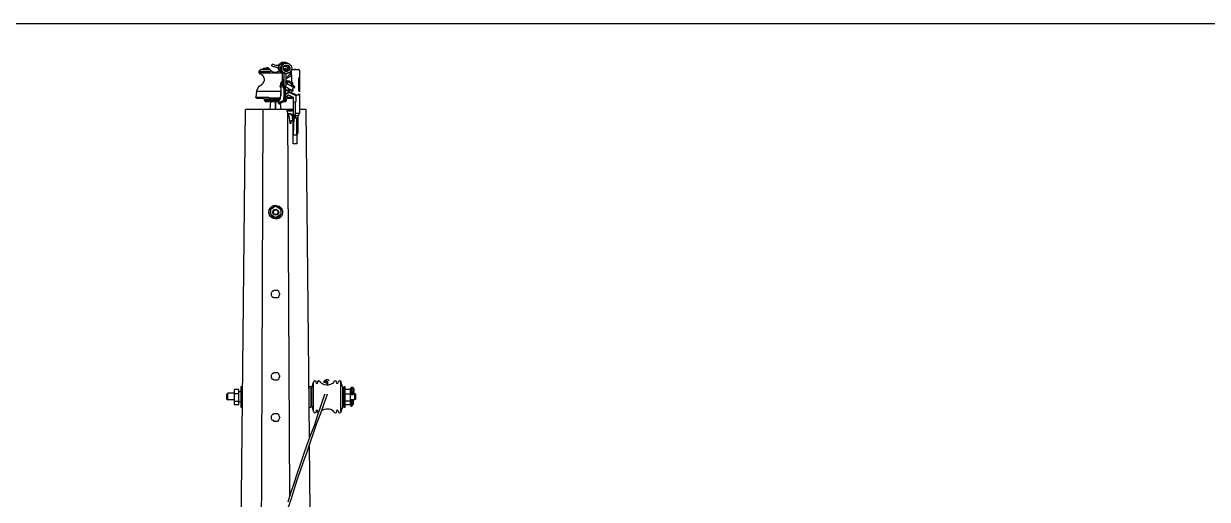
# Model space of a CAD drawing. Header units: metres. Extents: x 227 to 376, y 149 to 264.
# Drawn here: x 234.11 to 241.04, y 209.14 to 211.93 of the extents above; entities that cross this region are included whole.
import ezdxf

# ---------------------------------------------------------------- set-up
doc = ezdxf.new("R2010")
doc.units = ezdxf.units.M
for name, color, linetype, lineweight in [('Equipos', 20, 'Continuous', 13), ('Esquemas', 7, 'Continuous', 25), ('Poste', 252, 'Continuous', 25), ('Redes', 3, 'Continuous', 25)]:
    doc.layers.add(name, color=color, linetype=linetype, lineweight=lineweight)

msp = doc.modelspace()

# ---------------------------------------------------------------- linework, layer by layer
at = {"layer": 'Equipos', "linetype": 'Continuous', "lineweight": 30}
for points in [[(235.4968, 211.661), (235.4928, 211.661), (235.4928, 211.661), (235.4928, 211.661), (235.4928, 211.657), (235.4888, 211.657), (235.4888, 211.657), (235.4888, 211.653), (235.4888, 211.653), (235.4848, 211.653)], [(235.4848, 211.641), (235.4848, 211.653), (235.4848, 211.653)], [(235.4848, 211.653), (235.4848, 211.653), (235.4888, 211.649), (235.4888, 211.649), (235.4928, 211.649), (235.4968, 211.649), (235.5008, 211.649), (235.5078, 211.649), (235.5117, 211.649), (235.5197, 211.649), (235.5267, 211.649), (235.5346, 211.649), (235.5426, 211.649), (235.5496, 211.649)], [(235.4848, 211.641), (235.4848, 211.6371), (235.4888, 211.6371), (235.4888, 211.6381), (235.4888, 211.6381), (235.4888, 211.6381), (235.4888, 211.6381)], [(235.4848, 211.641), (235.4848, 211.641), (235.4888, 211.641), (235.4888, 211.641), (235.4928, 211.641), (235.4968, 211.641), (235.5038, 211.641), (235.5078, 211.641), (235.5157, 211.641), (235.5197, 211.641), (235.5267, 211.641), (235.5346, 211.641), (235.5466, 211.641), (235.5536, 211.641), (235.5615, 211.641), (235.5725, 211.641)], [(235.4928, 211.5683), (235.4968, 211.5683), (235.4968, 211.5693), (235.5008, 211.5723), (235.4998, 211.5723), (235.5038, 211.5723), (235.5038, 211.5763), (235.5078, 211.5803), (235.5078, 211.5843), (235.5117, 211.5883), (235.5117, 211.5913), (235.5157, 211.5952), (235.5157, 211.6032), (235.5157, 211.6072), (235.5117, 211.6142), (235.5117, 211.6181), (235.5078, 211.6221), (235.5078, 211.6261), (235.5038, 211.6261), (235.5038, 211.6301), (235.5008, 211.6301), (235.4998, 211.6301), (235.4968, 211.6341), (235.4968, 211.6341), (235.4928, 211.6341), (235.4928, 211.6371), (235.4888, 211.6371)], [(235.5078, 211.661), (235.5038, 211.661), (235.5008, 211.661), (235.4968, 211.661), (235.4968, 211.661), (235.4968, 211.661), (235.4968, 211.661), (235.4968, 211.661), (235.5008, 211.661), (235.5038, 211.661), (235.5078, 211.661), (235.5117, 211.661), (235.5157, 211.661), (235.5237, 211.661), (235.5307, 211.661), (235.5386, 211.661), (235.5466, 211.661)], [(235.5038, 211.661), (235.5038, 211.661), (235.5078, 211.661), (235.5078, 211.661), (235.5078, 211.661), (235.5078, 211.661), (235.5078, 211.661), (235.5078, 211.664), (235.5078, 211.665), (235.5078, 211.665), (235.5117, 211.6679), (235.5117, 211.6679), (235.5117, 211.6679), (235.5117, 211.6679), (235.5117, 211.6679), (235.5117, 211.6679), (235.5157, 211.6679), (235.5157, 211.6679), (235.5157, 211.6679), (235.5197, 211.6679), (235.5197, 211.6679), (235.5237, 211.6679), (235.5267, 211.6679), (235.5307, 211.6719), (235.5346, 211.6719)], [(235.5078, 211.664), (235.5078, 211.665), (235.5117, 211.664), (235.5117, 211.665), (235.5157, 211.664), (235.5197, 211.664), (235.5267, 211.664), (235.5307, 211.664), (235.5386, 211.664)], [(235.5386, 211.6679), (235.5346, 211.6719), (235.5346, 211.6719)], [(235.5386, 211.664), (235.5386, 211.665), (235.5386, 211.665), (235.5386, 211.665), (235.5386, 211.665), (235.5426, 211.6679), (235.5426, 211.6679), (235.5426, 211.6679), (235.5426, 211.6679), (235.5426, 211.664)], [(235.5426, 211.6679), (235.5386, 211.6679), (235.5386, 211.6679)], [(235.5695, 211.645), (235.5655, 211.645), (235.5615, 211.649), (235.5576, 211.649), (235.5576, 211.653), (235.5536, 211.653), (235.5536, 211.657), (235.5496, 211.657), (235.5496, 211.657), (235.5496, 211.661), (235.5466, 211.661), (235.5466, 211.664), (235.5426, 211.664), (235.5426, 211.6679), (235.5426, 211.6679), (235.5426, 211.6679), (235.5426, 211.6679), (235.5426, 211.6679), (235.5426, 211.6679), (235.5426, 211.6679), (235.5426, 211.6679)], [(235.5466, 211.661), (235.5456, 211.661), (235.5496, 211.661), (235.5496, 211.657)], [(235.5576, 211.653), (235.5536, 211.653), (235.5536, 211.653), (235.5536, 211.653), (235.5496, 211.649)], [(235.5655, 211.6908), (235.5655, 211.6908), (235.5615, 211.6908), (235.5615, 211.6908), (235.5576, 211.6869), (235.5576, 211.6839), (235.5576, 211.6839), (235.5615, 211.6799), (235.5615, 211.6799)], [(235.5964, 211.6679), (235.5954, 211.6679), (235.5924, 211.6679), (235.5884, 211.6719), (235.5844, 211.6719), (235.5765, 211.6759), (235.5725, 211.6759), (235.5695, 211.6759), (235.5615, 211.6799)], [(235.5994, 211.6839), (235.5964, 211.6839), (235.5924, 211.6839), (235.5884, 211.6839), (235.5844, 211.6839), (235.5765, 211.6869), (235.5695, 211.6908), (235.5655, 211.6908)], [(235.5695, 211.645), (235.5725, 211.645), (235.5765, 211.645), (235.5805, 211.645), (235.5884, 211.645), (235.5924, 211.649), (235.5964, 211.649), (235.5994, 211.653), (235.6034, 211.653)], [(235.5725, 211.641), (235.5725, 211.641), (235.5765, 211.641), (235.5844, 211.641), (235.5884, 211.641), (235.5924, 211.641), (235.5924, 211.641), (235.5964, 211.641)], [(235.6382, 211.7028), (235.6303, 211.7028), (235.6263, 211.7028), (235.6193, 211.7028), (235.6153, 211.7028), (235.6113, 211.6988), (235.6074, 211.6948), (235.6034, 211.6908), (235.5994, 211.6869), (235.5994, 211.6839), (235.5964, 211.6759), (235.5964, 211.6719), (235.5964, 211.6679), (235.5994, 211.661), (235.6034, 211.657), (235.6034, 211.653), (235.6074, 211.649), (235.6153, 211.645), (235.6193, 211.645)], [(235.5964, 211.641), (235.6034, 211.641), (235.6113, 211.641), (235.6193, 211.641)], [(235.6263, 211.641), (235.6223, 211.645), (235.6193, 211.645), (235.6113, 211.649), (235.6113, 211.653), (235.6074, 211.657), (235.6034, 211.661), (235.6034, 211.664), (235.6034, 211.6719), (235.6034, 211.6759), (235.6034, 211.6799), (235.6034, 211.6869), (235.6074, 211.6908), (235.6113, 211.6948), (235.6153, 211.6988), (235.6193, 211.6988), (235.6263, 211.7028), (235.6303, 211.7028), (235.6342, 211.7028), (235.6422, 211.7028), (235.6452, 211.6988)], [(235.6492, 211.6988), (235.6452, 211.6988), (235.6382, 211.6988), (235.6342, 211.6988), (235.6303, 211.6988), (235.6223, 211.6948), (235.6193, 211.6908), (235.6153, 211.6908), (235.6153, 211.6839), (235.6113, 211.6799), (235.6113, 211.6759), (235.6074, 211.6679), (235.6113, 211.664), (235.6113, 211.661), (235.6153, 211.657), (235.6153, 211.649), (235.6193, 211.645), (235.6223, 211.645), (235.6303, 211.641)], [(235.6193, 211.645), (235.6183, 211.645), (235.6183, 211.645)], [(235.6193, 211.645), (235.6223, 211.645), (235.6223, 211.645), (235.6223, 211.645), (235.6223, 211.641)], [(235.6193, 211.645), (235.6193, 211.5952), (235.6193, 211.5952)], [(235.6611, 211.657), (235.6571, 211.653), (235.6532, 211.653), (235.6492, 211.649), (235.6452, 211.649), (235.6422, 211.649), (235.6382, 211.649), (235.6342, 211.653), (235.6303, 211.657), (235.6303, 211.657), (235.6263, 211.661), (235.6263, 211.664), (235.6263, 211.6719), (235.6263, 211.6759), (235.6263, 211.6799), (235.6303, 211.6799), (235.6342, 211.6839), (235.6382, 211.6869), (235.6422, 211.6869), (235.6452, 211.6869), (235.6492, 211.6869), (235.6532, 211.6869), (235.6571, 211.6839), (235.6611, 211.6799), (235.6611, 211.6759), (235.6651, 211.6719), (235.6651, 211.6679)], [(235.6571, 211.657), (235.6422, 211.664), (235.6342, 211.664), (235.6263, 211.6679)], [(235.6263, 211.664), (235.6263, 211.665), (235.6263, 211.665)], [(235.6263, 211.664), (235.6342, 211.664), (235.6382, 211.664)], [(235.6263, 211.661), (235.6342, 211.661), (235.6422, 211.661)], [(235.6611, 211.6679), (235.6452, 211.6759), (235.6382, 211.6759), (235.6303, 211.6799)], [(235.6422, 211.664), (235.6422, 211.661), (235.6382, 211.657), (235.6342, 211.657), (235.6303, 211.657)], [(235.6303, 211.641), (235.6303, 211.5654), (235.6303, 211.5654)], [(235.6342, 211.6371), (235.6303, 211.641), (235.6303, 211.641)], [(235.6342, 211.653), (235.6382, 211.653), (235.6382, 211.657), (235.6422, 211.657), (235.6452, 211.661), (235.6492, 211.661)], [(235.6422, 211.7028), (235.6382, 211.7028), (235.6382, 211.7028)], [(235.6571, 211.661), (235.6532, 211.657), (235.6492, 211.653), (235.6452, 211.653), (235.6422, 211.649), (235.6382, 211.653)], [(235.6422, 211.6869), (235.6422, 211.6839), (235.6452, 211.6799), (235.6452, 211.6799), (235.6452, 211.6759)], [(235.6422, 211.6371), (235.6422, 211.5654), (235.6422, 211.5654)], [(235.6532, 211.6719), (235.6492, 211.6759), (235.6492, 211.6799), (235.6492, 211.6839), (235.6452, 211.6839), (235.6452, 211.6869)], [(235.6532, 211.6988), (235.6492, 211.6988), (235.6492, 211.6988)], [(235.6492, 211.6869), (235.6532, 211.6839), (235.6532, 211.6839), (235.6571, 211.6799), (235.6571, 211.6759), (235.6571, 211.6719)], [(235.6721, 211.6371), (235.6721, 211.6381), (235.6681, 211.6341), (235.6681, 211.6341), (235.6651, 211.6341), (235.6651, 211.6301), (235.6611, 211.6301), (235.6611, 211.6301), (235.6571, 211.6261), (235.6571, 211.6261), (235.6532, 211.6221), (235.6532, 211.6181), (235.6492, 211.6142)], [(235.6571, 211.641), (235.6611, 211.641), (235.6651, 211.641), (235.6681, 211.641), (235.6721, 211.641)], [(235.6681, 211.649), (235.6721, 211.649), (235.6721, 211.649)], [(235.6721, 211.653), (235.6721, 211.657), (235.6721, 211.657), (235.6761, 211.661), (235.6761, 211.661), (235.6761, 211.661), (235.6761, 211.661), (235.6801, 211.661), (235.6801, 211.661), (235.6801, 211.661), (235.6801, 211.661), (235.684, 211.661), (235.684, 211.661), (235.688, 211.661), (235.692, 211.661), (235.695, 211.661), (235.695, 211.664), (235.699, 211.661), (235.703, 211.661), (235.7069, 211.661), (235.7109, 211.661), (235.7109, 211.661), (235.7149, 211.661), (235.7139, 211.661), (235.7139, 211.661), (235.7139, 211.661), (235.7179, 211.661), (235.7179, 211.661), (235.7179, 211.661), (235.7179, 211.661), (235.7219, 211.657), (235.7219, 211.657), (235.7219, 211.653)], [(235.6721, 211.653), (235.6721, 211.6261), (235.6721, 211.6261)], [(235.6721, 211.6371), (235.6721, 211.6381), (235.6721, 211.6381)], [(235.7219, 211.653), (235.7219, 211.6112), (235.7219, 211.6112)], [(235.4928, 211.5683), (235.4928, 211.5654), (235.4888, 211.5654), (235.4888, 211.5654), (235.4848, 211.5614), (235.4848, 211.5614), (235.4809, 211.5614), (235.4809, 211.5574), (235.4769, 211.5534), (235.4769, 211.5494), (235.4739, 211.5454), (235.4739, 211.5415), (235.4699, 211.5385), (235.4699, 211.5345)], [(235.6263, 211.6032), (235.6223, 211.5992), (235.6223, 211.5992), (235.6193, 211.5913), (235.6153, 211.5883), (235.6113, 211.5803), (235.6113, 211.5723), (235.6074, 211.5654), (235.6074, 211.5574), (235.6113, 211.5534), (235.6113, 211.5415), (235.6113, 211.5305), (235.6113, 211.5185), (235.6113, 211.5076), (235.6074, 211.4996), (235.6074, 211.4887), (235.6034, 211.4767)], [(235.6074, 211.5654), (235.6113, 211.5683), (235.6113, 211.5763), (235.6113, 211.5803), (235.6153, 211.5883), (235.6193, 211.5913), (235.6223, 211.5992), (235.6223, 211.5992), (235.6263, 211.6032)], [(235.6074, 211.5614), (235.6074, 211.5614), (235.6303, 211.5992)], [(235.6153, 211.5723), (235.6153, 211.5723), (235.6153, 211.5723), (235.6153, 211.5723), (235.6153, 211.5723), (235.6153, 211.5723), (235.6153, 211.5683), (235.6153, 211.5693), (235.6113, 211.5683), (235.6113, 211.5654), (235.6113, 211.5654), (235.6074, 211.5614)], [(235.6153, 211.5723), (235.6153, 211.5723), (235.6153, 211.5763), (235.6193, 211.5763), (235.6193, 211.5803), (235.6183, 211.5803), (235.6223, 211.5843), (235.6223, 211.5883), (235.6223, 211.5883), (235.6263, 211.5913), (235.6263, 211.5922), (235.6263, 211.5922), (235.6263, 211.5922), (235.6263, 211.5922), (235.6263, 211.5922), (235.6263, 211.5952), (235.6263, 211.5952), (235.6263, 211.5952), (235.6263, 211.5952), (235.6303, 211.5992)], [(235.6153, 211.5723), (235.6263, 211.5654), (235.6263, 211.5654)], [(235.6263, 211.5723), (235.6263, 211.5763), (235.6263, 211.5763), (235.6303, 211.5803), (235.6263, 211.5763), (235.6263, 211.5723), (235.6223, 211.5683)], [(235.6223, 211.5683), (235.6263, 211.5723), (235.6263, 211.5723)], [(235.6303, 211.5654), (235.6223, 211.5683), (235.6223, 211.5693)], [(235.6303, 211.6032), (235.6263, 211.6032), (235.6263, 211.6032)], [(235.6263, 211.6032), (235.6303, 211.6032), (235.6303, 211.6032)], [(235.6263, 211.5913), (235.6303, 211.5913), (235.6303, 211.5913)], [(235.6452, 211.5992), (235.6452, 211.5952), (235.6422, 211.5992), (235.6412, 211.5992)], [(235.6452, 211.5952), (235.6422, 211.5952), (235.6422, 211.5913), (235.6412, 211.5922), (235.6412, 211.5922)], [(235.6681, 211.6221), (235.6422, 211.6072), (235.6422, 211.6072)], [(235.6422, 211.6072), (235.6681, 211.6221), (235.6681, 211.6221)], [(235.6422, 211.5992), (235.6452, 211.5992), (235.6452, 211.5992)], [(235.6422, 211.5803), (235.6452, 211.5913), (235.6452, 211.5913)], [(235.6422, 211.5803), (235.6492, 211.5763), (235.6492, 211.5763)], [(235.6452, 211.5913), (235.6492, 211.5913), (235.6492, 211.5952), (235.6532, 211.5952), (235.6532, 211.5952)], [(235.6492, 211.5763), (235.6721, 211.5654), (235.6721, 211.5654)], [(235.6532, 211.5952), (235.6611, 211.5952), (235.6651, 211.5913), (235.6721, 211.5883), (235.6761, 211.5883), (235.6761, 211.5843), (235.6761, 211.5843), (235.6801, 211.5843), (235.6801, 211.5803), (235.6801, 211.5803), (235.6801, 211.5803), (235.6801, 211.5763), (235.6801, 211.5763)], [(235.6532, 211.5913), (235.6761, 211.5763), (235.6761, 211.5763)], [(235.6761, 211.6301), (235.6721, 211.6261), (235.6721, 211.6261), (235.6681, 211.6221), (235.6681, 211.6221)], [(235.6681, 211.6221), (235.6681, 211.6221), (235.6721, 211.6261), (235.6721, 211.6261)], [(235.6761, 211.6301), (235.6761, 211.6301), (235.6761, 211.6301), (235.6721, 211.6261), (235.6721, 211.6261), (235.6721, 211.6261)], [(235.6761, 211.5883), (235.6761, 211.5883), (235.6721, 211.5883), (235.6721, 211.5883), (235.6761, 211.5913)], [(235.6761, 211.5763), (235.6761, 211.5763), (235.6761, 211.5763), (235.6761, 211.5723), (235.6761, 211.5723), (235.6721, 211.5683), (235.6721, 211.5654)], [(235.6761, 211.5952), (235.6761, 211.6301), (235.6761, 211.6301)], [(235.6761, 211.5913), (235.6761, 211.5922), (235.6761, 211.5922), (235.6761, 211.5952)], [(235.6801, 211.5723), (235.6761, 211.5614), (235.6761, 211.5614)], [(235.6761, 211.5614), (235.6801, 211.5614), (235.6801, 211.5614), (235.6801, 211.5614), (235.6801, 211.5654), (235.6801, 211.5654), (235.6801, 211.5654), (235.6801, 211.5654), (235.6801, 211.5654), (235.6801, 211.5683), (235.6801, 211.5693)], [(235.6801, 211.5763), (235.6801, 211.5763), (235.6801, 211.5723)], [(235.6801, 211.5683), (235.684, 211.5683), (235.684, 211.5654), (235.688, 211.5654), (235.692, 211.5614), (235.692, 211.5574)], [(235.6801, 211.5683), (235.6801, 211.5654), (235.6801, 211.5654)], [(235.7179, 211.5345), (235.7179, 211.6112), (235.7179, 211.6112)], [(235.7219, 211.5345), (235.7179, 211.6112), (235.7179, 211.6112)], [(235.7179, 211.6112), (235.7219, 211.6112), (235.7219, 211.6112), (235.7219, 211.6112)], [(235.7219, 211.6112), (235.7219, 211.5305), (235.7219, 211.5305)], [(235.4699, 211.5345), (235.4659, 211.4996), (235.4659, 211.4996)], [(235.4659, 211.4996), (235.4659, 211.4956), (235.4659, 211.4966), (235.4699, 211.4956), (235.4699, 211.4927), (235.4699, 211.4927), (235.4739, 211.4927), (235.4729, 211.4927), (235.4729, 211.4927), (235.4729, 211.4927), (235.4769, 211.4927), (235.4769, 211.4927), (235.4809, 211.4927), (235.4809, 211.4927), (235.4848, 211.4927), (235.4888, 211.4927), (235.4888, 211.4927), (235.4928, 211.4927), (235.4968, 211.4927), (235.5008, 211.4927), (235.5038, 211.4927), (235.5078, 211.4927), (235.5117, 211.4887), (235.5157, 211.4887), (235.5237, 211.4887), (235.5267, 211.4887), (235.5307, 211.4887), (235.5386, 211.4887), (235.5426, 211.4887), (235.5466, 211.4887), (235.5536, 211.4887), (235.5576, 211.4887), (235.5655, 211.4887), (235.5695, 211.4887), (235.5765, 211.4887), (235.5844, 211.4887), (235.5884, 211.4887), (235.5964, 211.4887), (235.5994, 211.4887), (235.6074, 211.4887)], [(235.4659, 211.4996), (235.4659, 211.4996), (235.4699, 211.4996), (235.4699, 211.4996), (235.4739, 211.4996), (235.4769, 211.4996), (235.4809, 211.4996), (235.4888, 211.4996), (235.4968, 211.4996), (235.5038, 211.4996), (235.5117, 211.4996), (235.5197, 211.4996), (235.5267, 211.4996), (235.5386, 211.4996), (235.5466, 211.4956), (235.5576, 211.4956), (235.5655, 211.4956), (235.5765, 211.4956), (235.5884, 211.4956), (235.5994, 211.4956), (235.6074, 211.4956)], [(235.4699, 211.5345), (235.4699, 211.5345), (235.4699, 211.5345), (235.4739, 211.5345), (235.4729, 211.5345), (235.4769, 211.5345), (235.4848, 211.5345), (235.4888, 211.5345), (235.4968, 211.5345), (235.5008, 211.5345), (235.5078, 211.5345), (235.5157, 211.5345), (235.5267, 211.5345), (235.5346, 211.5345), (235.5426, 211.5345), (235.5536, 211.5345), (235.5615, 211.5345), (235.5725, 211.5345), (235.5844, 211.5345), (235.5924, 211.5345), (235.6034, 211.5345), (235.6113, 211.5345)], [(235.6303, 211.5076), (235.6263, 211.4767), (235.5994, 211.4658)], [(235.6034, 211.4767), (235.6074, 211.4887), (235.6074, 211.4956), (235.6113, 211.5076), (235.6113, 211.5185), (235.6113, 211.5265)], [(235.6074, 211.5614), (235.6074, 211.5654), (235.6074, 211.5654)], [(235.6223, 211.5574), (235.6074, 211.5614), (235.6074, 211.5614)], [(235.6223, 211.5574), (235.6223, 211.5574), (235.6223, 211.5614), (235.6263, 211.5614), (235.6263, 211.5654), (235.6263, 211.5654), (235.6263, 211.5654), (235.6263, 211.5654), (235.6263, 211.5654)], [(235.6263, 211.5534), (235.6303, 211.5574), (235.6303, 211.5574)], [(235.6303, 211.5494), (235.6303, 211.5534), (235.6263, 211.5534)], [(235.6303, 211.5076), (235.6303, 211.5076), (235.6263, 211.4767)], [(235.6303, 211.5654), (235.6303, 211.5654), (235.6303, 211.5654), (235.6303, 211.5654), (235.6342, 211.5654), (235.6382, 211.5654), (235.6382, 211.5654), (235.6382, 211.5654), (235.6422, 211.5654)], [(235.6303, 211.5654), (235.6303, 211.5156), (235.6303, 211.5156)], [(235.6303, 211.5574), (235.6303, 211.5614), (235.6303, 211.5614)], [(235.6303, 211.5156), (235.6303, 211.5116), (235.6303, 211.5076), (235.6303, 211.5036), (235.6303, 211.4996), (235.6303, 211.4956), (235.6303, 211.4927), (235.6303, 211.4927), (235.6303, 211.4927), (235.6303, 211.4927)], [(235.6382, 211.5156), (235.6382, 211.5116), (235.6382, 211.5036), (235.6382, 211.4996), (235.6382, 211.4956), (235.6382, 211.4966), (235.6382, 211.4927), (235.6382, 211.4887), (235.6382, 211.4887), (235.6382, 211.4887), (235.6382, 211.4887), (235.6342, 211.4887), (235.6342, 211.4887), (235.6342, 211.4887), (235.6342, 211.4887)], [(235.6382, 211.5654), (235.6382, 211.5156), (235.6382, 211.5156)], [(235.6611, 211.5454), (235.6382, 211.5614), (235.6382, 211.5614)], [(235.6382, 211.5454), (235.6571, 211.5385), (235.6571, 211.5385)], [(235.6571, 211.5345), (235.6492, 211.5345), (235.6452, 211.5385), (235.6422, 211.5385), (235.6382, 211.5415)], [(235.6571, 211.5265), (235.6382, 211.5156), (235.6382, 211.5156)], [(235.6611, 211.5265), (235.6382, 211.5116), (235.6382, 211.5116)], [(235.6382, 211.4996), (235.6571, 211.5116), (235.6571, 211.5116)], [(235.6382, 211.4996), (235.6452, 211.4996), (235.6532, 211.4996), (235.6611, 211.4996), (235.6651, 211.4996), (235.6721, 211.4996), (235.6761, 211.4996), (235.684, 211.4996)], [(235.6611, 211.5454), (235.6611, 211.5454), (235.6571, 211.5415), (235.6571, 211.5385), (235.6571, 211.5385), (235.6571, 211.5385), (235.6571, 211.5385)], [(235.6611, 211.5385), (235.6611, 211.5385), (235.6571, 211.5345), (235.6571, 211.5345)], [(235.6611, 211.5305), (235.6611, 211.5305), (235.6571, 211.5265)], [(235.6571, 211.5116), (235.684, 211.4996), (235.684, 211.4996)], [(235.6801, 211.5454), (235.6761, 211.5385), (235.6611, 211.5454)], [(235.6681, 211.5454), (235.6611, 211.5305), (235.6611, 211.5305)], [(235.6651, 211.5454), (235.6611, 211.5385), (235.6611, 211.5385)], [(235.6611, 211.5345), (235.6651, 211.5345), (235.6651, 211.5385), (235.6641, 211.5385), (235.6681, 211.5415), (235.6681, 211.5424), (235.6681, 211.5424)], [(235.6761, 211.5265), (235.6721, 211.5225), (235.6611, 211.5305), (235.6611, 211.5345)], [(235.703, 211.5116), (235.703, 211.5076), (235.6611, 211.5265), (235.6611, 211.5305)], [(235.6681, 211.5415), (235.6681, 211.5424), (235.6681, 211.5424), (235.6681, 211.5424)], [(235.6681, 211.5415), (235.6801, 211.5345), (235.6801, 211.5345)], [(235.6721, 211.5654), (235.688, 211.5574), (235.688, 211.5574)], [(235.6761, 211.5225), (235.6721, 211.5225), (235.6721, 211.5225)], [(235.6801, 211.5654), (235.6761, 211.5614), (235.6761, 211.5614)], [(235.6801, 211.5345), (235.6801, 211.5345), (235.6801, 211.5345), (235.6761, 211.5305), (235.6761, 211.5305), (235.6761, 211.5265)], [(235.6761, 211.5225), (235.6761, 211.5265), (235.6761, 211.5265)], [(235.703, 211.5116), (235.699, 211.5116), (235.692, 211.5156), (235.688, 211.5156), (235.688, 211.5185), (235.684, 211.5185), (235.6801, 211.5185), (235.6761, 211.5225), (235.6761, 211.5225)], [(235.6801, 211.5614), (235.692, 211.5574), (235.692, 211.5574)], [(235.684, 211.5494), (235.684, 211.5494), (235.6801, 211.5494), (235.6801, 211.5454), (235.6801, 211.5454)], [(235.684, 211.5415), (235.684, 211.5385), (235.6801, 211.5385), (235.6801, 211.5385)], [(235.6801, 211.5385), (235.6801, 211.5385), (235.6801, 211.5385), (235.6801, 211.5345), (235.6801, 211.5345), (235.6801, 211.5345)], [(235.688, 211.5574), (235.684, 211.5494), (235.684, 211.5494)], [(235.684, 211.5415), (235.684, 211.5424), (235.684, 211.5424)], [(235.684, 211.4996), (235.684, 211.4697), (235.703, 211.4727), (235.703, 211.5076)], [(235.684, 211.4996), (235.684, 211.4199), (235.684, 211.4199)], [(235.688, 211.5534), (235.692, 211.5534), (235.691, 211.5534), (235.692, 211.5574)], [(235.692, 211.5574), (235.688, 211.5494), (235.688, 211.5494)], [(235.692, 211.5574), (235.691, 211.5574), (235.691, 211.5574), (235.691, 211.5574), (235.691, 211.5574), (235.691, 211.5574), (235.691, 211.5574), (235.691, 211.5574)], [(235.703, 211.5116), (235.7069, 211.5116), (235.7109, 211.5116), (235.7149, 211.5116), (235.7179, 211.5116), (235.7219, 211.5116), (235.7219, 211.5116)], [(235.703, 211.5116), (235.7069, 211.5116), (235.7109, 211.5116), (235.7149, 211.5116), (235.7179, 211.5116), (235.7179, 211.5116)], [(235.7179, 211.5116), (235.7179, 211.5185), (235.7179, 211.5185)], [(235.7219, 211.5116), (235.7179, 211.5116), (235.7179, 211.5116)], [(235.7219, 211.5185), (235.7219, 211.5116), (235.7219, 211.5116)], [(235.7219, 211.5116), (235.7219, 211.5185), (235.7219, 211.5185)], [(235.7219, 211.5116), (235.7219, 211.404), (235.7219, 211.404)], [(235.5157, 211.4807), (235.5157, 211.4887), (235.5157, 211.4887)], [(235.5157, 211.4807), (235.5157, 211.4807), (235.5157, 211.4767), (235.5197, 211.4767), (235.5197, 211.4767), (235.5197, 211.4767), (235.5197, 211.4767), (235.5197, 211.4727), (235.5237, 211.4727), (235.5227, 211.4737), (235.5227, 211.4737), (235.5227, 211.4737), (235.5267, 211.4727), (235.5307, 211.4727), (235.5346, 211.4727), (235.5386, 211.4727), (235.5426, 211.4727), (235.5466, 211.4727), (235.5536, 211.4727), (235.5615, 211.4727), (235.5655, 211.4727), (235.5725, 211.4727), (235.5805, 211.4727), (235.5884, 211.4727), (235.5924, 211.4727), (235.5994, 211.4727)], [(235.5157, 211.4807), (235.5157, 211.4807), (235.5157, 211.4807), (235.5197, 211.4807), (235.5237, 211.4807), (235.5267, 211.4807), (235.5307, 211.4807), (235.5386, 211.4807), (235.5426, 211.4807), (235.5496, 211.4807), (235.5576, 211.4807), (235.5655, 211.4807), (235.5725, 211.4807), (235.5805, 211.4807), (235.5884, 211.4807), (235.5964, 211.4807), (235.6034, 211.4807)], [(235.5496, 211.4269), (235.5536, 211.4727), (235.5536, 211.4727)], [(235.5994, 211.4697), (235.5994, 211.4727), (235.6034, 211.4767)], [(235.6034, 211.4767), (235.5994, 211.4727), (235.5994, 211.4737), (235.5994, 211.4697), (235.5994, 211.4658)], [(235.5994, 211.4658), (235.6223, 211.4727), (235.6223, 211.4697)], [(235.6034, 211.4578), (235.6034, 211.4618), (235.5994, 211.4618), (235.5994, 211.4658)], [(235.6223, 211.4697), (235.6034, 211.4578), (235.6034, 211.4578)], [(235.6074, 211.4618), (235.6113, 211.4269), (235.6113, 211.4269)], [(235.6263, 211.4767), (235.6263, 211.4767), (235.6223, 211.4727)], [(235.6223, 211.4697), (235.6303, 211.4727), (235.6303, 211.4727)], [(235.6342, 211.4887), (235.6303, 211.4887), (235.6303, 211.4887)], [(235.6303, 211.4727), (235.6342, 211.4887), (235.6342, 211.4887)], [(235.6303, 211.4727), (235.6342, 211.4727), (235.6342, 211.4737), (235.6342, 211.4737), (235.6382, 211.4727), (235.6382, 211.4737), (235.6382, 211.4737), (235.6422, 211.4727), (235.6412, 211.4737), (235.6422, 211.4767), (235.6412, 211.4767), (235.6412, 211.4767), (235.6452, 211.4767), (235.6452, 211.4767), (235.6452, 211.4807), (235.6452, 211.4807)], [(235.6303, 211.4807), (235.6342, 211.4807), (235.6382, 211.4807), (235.6422, 211.4807), (235.6452, 211.4807), (235.6452, 211.4807), (235.6452, 211.4807)], [(235.6382, 211.4887), (235.6452, 211.4887), (235.6532, 211.4927), (235.6611, 211.4927), (235.6651, 211.4927), (235.6681, 211.4927), (235.6761, 211.4927), (235.6801, 211.4927), (235.684, 211.4927)], [(235.6452, 211.4807), (235.6452, 211.4887), (235.6452, 211.4887)], [(235.684, 211.4269), (235.6532, 211.4269), (235.6532, 211.4269)], [(235.6532, 211.4229), (235.6532, 211.4269), (235.6532, 211.4269)], [(235.684, 211.4697), (235.684, 211.404), (235.692, 211.3811), (235.699, 211.3811), (235.699, 211.404)], [(235.699, 211.404), (235.699, 211.404), (235.699, 211.4727)], [(235.6492, 211.4199), (235.6492, 211.4199), (235.6492, 211.4199), (235.6492, 211.4199), (235.6532, 211.4229)], [(235.6532, 211.4199), (235.6492, 211.4199), (235.6492, 211.416), (235.6492, 211.416), (235.6492, 211.416)], [(235.6492, 211.416), (235.6492, 211.4199), (235.6492, 211.4199)], [(235.6492, 211.416), (235.6492, 211.412), (235.6492, 211.412)], [(235.6492, 211.412), (235.6492, 211.408), (235.6492, 211.408)], [(235.6492, 211.408), (235.6571, 211.404), (235.6571, 211.404)], [(235.6492, 211.408), (235.684, 211.4), (235.684, 211.4)], [(235.6532, 211.4229), (235.6571, 211.4229), (235.6571, 211.4229)], [(235.6571, 211.4199), (235.6532, 211.4199), (235.6532, 211.4199)], [(235.6571, 211.4229), (235.6571, 211.4199), (235.6571, 211.4199)], [(235.6571, 211.4199), (235.6611, 211.4199), (235.6651, 211.4199), (235.6641, 211.4199), (235.6681, 211.4199), (235.6721, 211.4199), (235.6761, 211.4199)], [(235.6571, 211.416), (235.6571, 211.4199), (235.6571, 211.4199)], [(235.6761, 211.416), (235.6721, 211.416), (235.6681, 211.416), (235.6651, 211.416), (235.6641, 211.416), (235.6611, 211.416), (235.6571, 211.416)], [(235.6571, 211.404), (235.6571, 211.404), (235.6571, 211.4)], [(235.6571, 211.4), (235.6651, 211.3502), (235.6651, 211.3502)], [(235.6651, 211.404), (235.6721, 211.397), (235.6721, 211.397)], [(235.6721, 211.397), (235.6721, 211.397), (235.6761, 211.397)], [(235.6721, 211.3622), (235.6801, 211.3622), (235.6801, 211.3622)], [(235.6721, 211.3502), (235.6721, 211.3622), (235.6721, 211.3622)], [(235.6761, 211.4199), (235.6761, 211.4199), (235.6761, 211.4229)], [(235.6761, 211.4229), (235.6801, 211.4229), (235.6801, 211.4229)], [(235.6801, 211.4199), (235.6761, 211.4199), (235.6761, 211.4199)], [(235.6761, 211.4199), (235.6761, 211.4199), (235.6761, 211.416)], [(235.6761, 211.397), (235.6801, 211.3622), (235.684, 211.3622), (235.684, 211.4)], [(235.6801, 211.4229), (235.6801, 211.4199), (235.684, 211.4199)], [(235.684, 211.416), (235.684, 211.416), (235.684, 211.416), (235.6801, 211.4199), (235.6801, 211.4199)], [(235.684, 211.416), (235.684, 211.416), (235.684, 211.416), (235.6801, 211.4199), (235.6801, 211.4199)], [(235.684, 211.416), (235.684, 211.416), (235.684, 211.4)], [(235.688, 211.3891), (235.684, 211.3891), (235.684, 211.3891)], [(235.684, 211.3771), (235.684, 211.3781), (235.688, 211.3771), (235.688, 211.3781), (235.692, 211.3771), (235.695, 211.3771), (235.699, 211.3771), (235.703, 211.3771), (235.7069, 211.3771)], [(235.688, 211.3771), (235.684, 211.2785), (235.684, 211.2785)], [(235.684, 211.2785), (235.684, 211.3622), (235.684, 211.3622)], [(235.7219, 211.404), (235.7219, 211.404), (235.7219, 211.404), (235.7179, 211.404), (235.7179, 211.404), (235.7149, 211.404), (235.7109, 211.404), (235.703, 211.404), (235.699, 211.404)], [(235.7149, 211.3891), (235.7109, 211.3891), (235.7109, 211.3891), (235.7109, 211.3891), (235.7069, 211.3891), (235.703, 211.3891), (235.699, 211.3891)], [(235.7109, 211.3771), (235.7069, 211.3771), (235.7069, 211.3781)], [(235.7069, 211.2745), (235.7069, 211.2745), (235.7069, 211.2785), (235.7069, 211.2785), (235.7069, 211.3771)], [(235.7109, 211.3771), (235.7109, 211.3204), (235.7109, 211.2935), (235.7109, 211.2895), (235.7069, 211.2815), (235.7069, 211.2785), (235.7069, 211.2785), (235.7069, 211.2785), (235.7069, 211.2785), (235.7069, 211.2785)], [(235.7109, 211.3891), (235.7109, 211.3771), (235.7109, 211.3771)], [(235.7109, 211.3771), (235.7109, 211.3781), (235.7109, 211.3781), (235.7109, 211.3781)], [(235.7149, 211.404), (235.7149, 211.3891), (235.7149, 211.3891)], [(235.6651, 211.3502), (235.6651, 211.3472), (235.6681, 211.3472), (235.6681, 211.3472)], [(235.6681, 211.3472), (235.6721, 211.3472), (235.6721, 211.3472), (235.6721, 211.3502), (235.6721, 211.3512)], [(235.684, 211.2815), (235.684, 211.2825), (235.684, 211.2785), (235.7069, 211.2785), (235.7069, 211.2815), (235.7069, 211.2825)], [(235.684, 211.2247), (235.684, 211.2815), (235.684, 211.2815)], [(235.7069, 211.2247), (235.684, 211.2247), (235.684, 211.2247)], [(235.7069, 211.2815), (235.7069, 211.2247), (235.7069, 211.2247)], [(235.2936, 209.7557), (235.3016, 209.7637), (235.3016, 209.7637)], [(235.3016, 209.7248), (235.3016, 209.7637), (235.3016, 209.7637)], [(235.3394, 209.7637), (235.3016, 209.7637), (235.3016, 209.7637)], [(235.3663, 209.7597), (235.3663, 209.7866), (235.3394, 209.7866), (235.3394, 209.7597)], [(235.3783, 209.7716), (235.3663, 209.7716), (235.3663, 209.7716)], [(235.3853, 209.8015), (235.3783, 209.8015), (235.3783, 209.683), (235.3853, 209.683)], [(235.3853, 209.8015), (235.3853, 209.7447), (235.3853, 209.7447)], [(235.7876, 209.8015), (235.7757, 209.8015), (235.7757, 209.683), (235.7876, 209.683)], [(235.7876, 209.8015), (235.7876, 209.683), (235.7876, 209.683)], [(235.7876, 209.7906), (235.7946, 209.7975), (235.7946, 209.7975)], [(235.7946, 209.7975), (235.8026, 209.8284), (235.8026, 209.8284)], [(235.7946, 209.687), (235.7946, 209.7975), (235.7946, 209.7975)], [(235.8026, 209.6561), (235.8026, 209.8284), (235.8026, 209.8284)], [(235.8633, 209.8284), (235.8673, 209.8284), (235.8673, 209.8284)], [(235.8862, 209.8284), (235.8862, 209.8135), (235.8862, 209.8135)], [(235.9629, 209.6561), (235.9629, 209.8284), (235.9629, 209.8284)], [(235.9749, 209.7975), (235.9629, 209.8284), (235.9629, 209.8284)], [(235.9749, 209.687), (235.9749, 209.7975), (235.9749, 209.7975)], [(235.9818, 209.7906), (235.9749, 209.7975), (235.9749, 209.7975)], [(235.9818, 209.8015), (235.9818, 209.683), (235.9818, 209.683)], [(235.9818, 209.683), (235.9898, 209.683), (235.9898, 209.8015), (235.9818, 209.8015)], [(235.9898, 209.7597), (236.0207, 209.7597), (236.0207, 209.7866), (235.9898, 209.7866)], [(236.0247, 209.7637), (236.0247, 209.7677), (236.0207, 209.7716), (236.0207, 209.7746), (236.0207, 209.7786), (236.0207, 209.7826), (236.0207, 209.7866), (236.0207, 209.7906), (236.0247, 209.7975)], [(236.0247, 209.7637), (236.0207, 209.7637), (236.0207, 209.7637)], [(236.0247, 209.7906), (236.0237, 209.7906), (236.0247, 209.7945), (236.0237, 209.7945), (236.0237, 209.7945), (236.0237, 209.7945), (236.0247, 209.7975), (236.0237, 209.7985), (236.0237, 209.7985)], [(236.0356, 209.7975), (236.0247, 209.7975), (236.0237, 209.7985)], [(236.0276, 209.7906), (236.0247, 209.7906), (236.0247, 209.7866), (236.0247, 209.7826), (236.0247, 209.7786), (236.0247, 209.7746), (236.0276, 209.7716), (236.0276, 209.7677), (236.0276, 209.7677)], [(236.0247, 209.7906), (236.0316, 209.7906), (236.0316, 209.7906)], [(236.0276, 209.7637), (236.0276, 209.7637), (236.0276, 209.7637), (236.0276, 209.7637), (236.0276, 209.7637), (236.0276, 209.7597), (236.0276, 209.7597), (236.0247, 209.7597), (236.0247, 209.7637)], [(236.0247, 209.7557), (236.0247, 209.7637), (236.0247, 209.7637)], [(236.0316, 209.7677), (236.0276, 209.7637), (236.0276, 209.7637)], [(236.0276, 209.7677), (236.0276, 209.7637), (236.0276, 209.7637)], [(236.0276, 209.7557), (236.0276, 209.7637), (236.0276, 209.7637)], [(236.0276, 209.7637), (236.0276, 209.7557), (236.0276, 209.7557)], [(236.0276, 209.7637), (236.0276, 209.7637), (236.0276, 209.7637), (236.0316, 209.7637), (236.0316, 209.7637), (236.0316, 209.7597)], [(236.0276, 209.7557), (236.0276, 209.7637), (236.0276, 209.7637)], [(236.0316, 209.7906), (236.0316, 209.7906), (236.0356, 209.7945), (236.0356, 209.7945), (236.0356, 209.7945), (236.0356, 209.7945), (236.0356, 209.7975), (236.0356, 209.7985), (236.0356, 209.7985)], [(236.0316, 209.7677), (236.0316, 209.7677), (236.0316, 209.7716), (236.0316, 209.7746), (236.0356, 209.7786), (236.0356, 209.7826), (236.0356, 209.7866), (236.0316, 209.7906), (236.0316, 209.7906)], [(236.0316, 209.7597), (236.0316, 209.7597), (236.0316, 209.7597), (236.0356, 209.7637)], [(236.0356, 209.7975), (236.0356, 209.7985), (236.0356, 209.7985)], [(236.0356, 209.7975), (236.0396, 209.7906), (236.0396, 209.7866), (236.0396, 209.7826), (236.0396, 209.7786), (236.0396, 209.7746), (236.0356, 209.7716), (236.0356, 209.7677), (236.0356, 209.7637)], [(236.0436, 209.7637), (236.0356, 209.7637), (236.0356, 209.7637)], [(236.0356, 209.7637), (236.0356, 209.7557), (236.0356, 209.7557)], [(236.0436, 209.7637), (236.0436, 209.7248), (236.0436, 209.7248)], [(236.0506, 209.7557), (236.0436, 209.7637), (236.0436, 209.7637)], [(235.2936, 209.7557), (235.2936, 209.7288), (235.2936, 209.7288)], [(235.2936, 209.7288), (235.3016, 209.7248), (235.3016, 209.7248)], [(235.3394, 209.7248), (235.3016, 209.7248), (235.3016, 209.7248)], [(235.3394, 209.7179), (235.3394, 209.6989), (235.3663, 209.6989), (235.3663, 209.7179)], [(235.3783, 209.7139), (235.3663, 209.7139), (235.3663, 209.7139)], [(235.7757, 209.7248), (235.7757, 209.7258), (235.7757, 209.7258)], [(235.7876, 209.695), (235.7946, 209.687), (235.7946, 209.687)], [(235.9818, 209.695), (235.9749, 209.687), (235.9749, 209.687)], [(235.9898, 209.6989), (236.0207, 209.6989), (236.0207, 209.7179), (235.9898, 209.7179)], [(236.0207, 209.7179), (236.0207, 209.7597), (236.0207, 209.7597)], [(236.0436, 209.7248), (236.0207, 209.7248), (236.0207, 209.7248)], [(236.0247, 209.7597), (236.0237, 209.7597), (236.0237, 209.7597), (236.0247, 209.7557), (236.0237, 209.7557), (236.0276, 209.7557), (236.0276, 209.7557), (236.0316, 209.7557), (236.0316, 209.7557), (236.0356, 209.7557), (236.0356, 209.7597)], [(236.0247, 209.691), (236.0247, 209.7248), (236.0247, 209.7248)], [(236.0276, 209.6989), (236.0276, 209.7248), (236.0276, 209.7248)], [(236.0276, 209.7248), (236.0276, 209.6989), (236.0276, 209.6989)], [(236.0276, 209.691), (236.0276, 209.7248), (236.0276, 209.7248)], [(236.0276, 209.6989), (236.0276, 209.6989), (236.0316, 209.695), (236.0316, 209.695), (236.0316, 209.695), (236.0316, 209.695), (236.0356, 209.6989), (236.0356, 209.6989)], [(236.0356, 209.7248), (236.0356, 209.6989), (236.0356, 209.6989)], [(236.0506, 209.7288), (236.0436, 209.7248), (236.0436, 209.7248)], [(236.0506, 209.7288), (236.0506, 209.7557), (236.0506, 209.7557)], [(235.7946, 209.687), (235.8026, 209.6561), (235.8026, 209.6561)], [(235.9749, 209.687), (235.9629, 209.6561), (235.9629, 209.6561)], [(236.0276, 209.691), (236.0276, 209.691), (236.0276, 209.687), (236.0276, 209.687), (236.0276, 209.687), (236.0247, 209.687), (236.0247, 209.691), (236.0237, 209.691)]]:
    msp.add_lwpolyline(points, dxfattribs=at)
for points in [[(235.6153, 211.6679), (235.6153, 211.6719), (235.6153, 211.6799), (235.6193, 211.6839), (235.6223, 211.6869), (235.6263, 211.6908), (235.6303, 211.6948), (235.6342, 211.6988), (235.6382, 211.6988), (235.6452, 211.6988), (235.6492, 211.6988), (235.6532, 211.6988), (235.6611, 211.6948), (235.6651, 211.6908), (235.6681, 211.6869), (235.6721, 211.6839), (235.6721, 211.6799), (235.6761, 211.6719), (235.6761, 211.6679), (235.6761, 211.664), (235.6721, 211.657), (235.6721, 211.653), (235.6681, 211.649), (235.6651, 211.645), (235.6611, 211.641), (235.6532, 211.641), (235.6492, 211.6371), (235.6452, 211.6371), (235.6382, 211.6371), (235.6342, 211.641), (235.6303, 211.641), (235.6263, 211.645), (235.6223, 211.649), (235.6193, 211.653), (235.6153, 211.657), (235.6153, 211.664)], [(235.6532, 211.664), (235.6532, 211.6679), (235.6571, 211.6679), (235.6571, 211.6679), (235.6611, 211.6719), (235.6611, 211.6679), (235.6651, 211.6679), (235.6641, 211.6679), (235.6651, 211.664), (235.6651, 211.661), (235.6641, 211.661), (235.6611, 211.657), (235.6611, 211.657), (235.6571, 211.657), (235.6571, 211.661), (235.6532, 211.661)], [(235.6452, 211.5763), (235.6492, 211.5803), (235.6492, 211.5843), (235.6492, 211.5843), (235.6492, 211.5843), (235.6492, 211.5843), (235.6492, 211.5843), (235.6492, 211.5843), (235.6492, 211.5803), (235.6492, 211.5763), (235.6492, 211.5803), (235.6492, 211.5843), (235.6532, 211.5883), (235.6532, 211.5883), (235.6532, 211.5883), (235.6532, 211.5913), (235.6532, 211.5883), (235.6532, 211.5883), (235.6532, 211.5883), (235.6492, 211.5843), (235.6492, 211.5803)], [(235.5805, 211.4269), (235.5805, 211.4727)], [(235.684, 211.4199), (235.684, 211.4199), (235.684, 211.4199), (235.6801, 211.4199)], [(235.684, 211.4199), (235.6801, 211.4199)], [(235.3394, 209.7597), (235.3394, 209.7179), (235.3663, 209.7179), (235.3663, 209.7597)]]:
    msp.add_lwpolyline(points, close=True, dxfattribs=at)
for points, knots in [([(235.8215, 209.8264), (235.8215, 209.8324), (235.8175, 209.8364), (235.8115, 209.8364), (235.8115, 209.8364), (235.8065, 209.8364), (235.8026, 209.8324), (235.8026, 209.8264)], [0, 0, 0, 0, 0.125, 0.125, 0.125, 0.125001, 1, 1, 1, 1]), ([(235.8444, 209.8264), (235.8444, 209.8324), (235.8404, 209.8364), (235.8354, 209.8364), (235.8354, 209.8364), (235.8294, 209.8364), (235.8255, 209.8324), (235.8255, 209.8264)], [0, 0, 0, 0, 0.125, 0.125, 0.125, 0.125001, 1, 1, 1, 1]), ([(235.8962, 209.8344), (235.8922, 209.8414), (235.8842, 209.8453), (235.8773, 209.8433), (235.8773, 209.8433), (235.8693, 209.8414), (235.8633, 209.8344), (235.8633, 209.8274)], [0, 0, 0, 0, 0.125, 0.125, 0.125, 0.125001, 1, 1, 1, 1]), ([(235.8862, 209.8264), (235.8862, 209.8314), (235.8822, 209.8364), (235.8773, 209.8364), (235.8773, 209.8364), (235.8723, 209.8364), (235.8683, 209.8324), (235.8673, 209.8274)], [0, 0, 0, 0, 0.125, 0.125, 0.125, 0.125001, 1, 1, 1, 1]), ([(235.94, 209.8264), (235.94, 209.8314), (235.936, 209.8364), (235.931, 209.8364), (235.931, 209.8364), (235.9261, 209.8364), (235.9211, 209.8324), (235.9211, 209.8274)], [0, 0, 0, 0, 0.125, 0.125, 0.125, 0.125001, 1, 1, 1, 1]), ([(235.9669, 209.8264), (235.9669, 209.8324), (235.9629, 209.8364), (235.9569, 209.8364), (235.9569, 209.8364), (235.952, 209.8364), (235.948, 209.8324), (235.948, 209.8264)], [0, 0, 0, 0, 0.125, 0.125, 0.125, 0.125001, 1, 1, 1, 1]), ([(235.8175, 209.8264), (235.8175, 209.8234), (235.8205, 209.8204), (235.8235, 209.8204), (235.8235, 209.8204), (235.8265, 209.8204), (235.8294, 209.8234), (235.8294, 209.8264)], [0, 0, 0, 0, 0.125, 0.125, 0.125, 0.125001, 1, 1, 1, 1]), ([(235.8753, 209.8264), (235.8753, 209.8234), (235.8773, 209.8204), (235.8812, 209.8204), (235.8812, 209.8204), (235.8842, 209.8204), (235.8862, 209.8234), (235.8862, 209.8264), (235.8862, 209.8264), (235.8862, 209.8294), (235.8842, 209.8324), (235.8812, 209.8324), (235.8812, 209.8324), (235.8773, 209.8324), (235.8753, 209.8294), (235.8753, 209.8264)], [0, 0, 0, 0, 0.0625, 0.0625, 0.0625, 0.062501, 0.125, 0.125, 0.125, 0.125001, 0.1875, 0.1875, 0.1875, 0.187501, 1, 1, 1, 1]), ([(235.936, 209.8264), (235.936, 209.8234), (235.939, 209.8204), (235.942, 209.8204), (235.942, 209.8204), (235.945, 209.8204), (235.948, 209.8234), (235.948, 209.8264)], [0, 0, 0, 0, 0.125, 0.125, 0.125, 0.125001, 1, 1, 1, 1]), ([(235.8026, 209.6581), (235.8026, 209.6531), (235.8065, 209.6491), (235.8115, 209.6491), (235.8115, 209.6491), (235.8175, 209.6491), (235.8215, 209.6531), (235.8215, 209.6581)], [0, 0, 0, 0, 0.125, 0.125, 0.125, 0.125001, 1, 1, 1, 1]), ([(235.8294, 209.6581), (235.8294, 209.6611), (235.8265, 209.6641), (235.8235, 209.6641), (235.8235, 209.6641), (235.8205, 209.6641), (235.8175, 209.6611), (235.8175, 209.6581)], [0, 0, 0, 0, 0.125, 0.125, 0.125, 0.125001, 1, 1, 1, 1]), ([(235.9211, 209.6581), (235.9211, 209.6531), (235.9261, 209.6491), (235.931, 209.6491), (235.931, 209.6491), (235.936, 209.6491), (235.94, 209.6531), (235.94, 209.6581)], [0, 0, 0, 0, 0.125, 0.125, 0.125, 0.125001, 1, 1, 1, 1]), ([(235.948, 209.6581), (235.948, 209.6611), (235.945, 209.6641), (235.942, 209.6641), (235.942, 209.6641), (235.939, 209.6641), (235.936, 209.6611), (235.936, 209.6581)], [0, 0, 0, 0, 0.125, 0.125, 0.125, 0.125001, 1, 1, 1, 1]), ([(235.948, 209.6581), (235.948, 209.6531), (235.952, 209.6491), (235.9569, 209.6491), (235.9569, 209.6491), (235.9629, 209.6491), (235.9669, 209.6531), (235.9669, 209.6581)], [0, 0, 0, 0, 0.125, 0.125, 0.125, 0.125001, 1, 1, 1, 1])]:
    msp.add_open_spline(points, degree=3, knots=knots, dxfattribs=at)
for points in [[(235.8444, 209.8264), (235.8444, 209.8264), (235.8444, 209.8254), (235.8454, 209.8254)], [(235.8484, 209.8254), (235.8603, 209.8165), (235.8763, 209.8115), (235.8912, 209.8135)], [(235.8912, 209.8135), (235.9111, 209.8194), (235.9171, 209.8224), (235.9221, 209.8264)], [(235.9201, 209.8294), (235.9211, 209.8294), (235.9211, 209.8294), (235.9211, 209.8304)], [(235.8255, 209.6581), (235.8255, 209.6551), (235.8265, 209.6521), (235.8294, 209.6501)], [(235.9221, 209.6581), (235.9012, 209.675), (235.8723, 209.676), (235.8514, 209.6611)], [(235.9211, 209.6551), (235.9211, 209.6551), (235.9211, 209.6561), (235.9201, 209.6561)]]:
    msp.add_open_spline(points, degree=3, dxfattribs=at)
at = {"layer": 'Esquemas'}
msp.add_lwpolyline([(228.3441, 211.9296), (254.5121, 211.9296), (254.5121, 182.1985), (228.3441, 182.1985)], close=True, dxfattribs=at)
at = {"layer": 'Poste', "linetype": 'Continuous', "lineweight": 30}
for points in [[(235.3514, 206.1414), (235.4052, 211.4269), (235.4052, 211.4269)], [(235.6532, 211.4269), (235.5078, 211.4269), (235.4052, 211.4269)], [(235.4968, 208.3634), (235.5078, 211.4269), (235.5078, 211.4269)], [(235.7607, 211.4269), (235.7219, 211.4269), (235.7219, 211.4269)], [(235.7797, 209.4997), (235.7607, 211.4269), (235.7607, 211.4269)], [(235.6651, 209.1631), (235.6532, 211.404), (235.6532, 211.404)], [(235.5655, 210.8034), (235.5615, 210.8005), (235.5615, 210.8005)], [(235.5655, 210.7965), (235.5695, 210.8005), (235.5695, 210.8005)], [(235.8026, 207.1284), (235.7797, 209.4649), (235.7797, 209.4649)]]:
    msp.add_lwpolyline(points, dxfattribs=at)
for points in [[(235.5805, 210.8612), (235.6113, 210.8423), (235.6113, 210.8114), (235.5805, 210.7925), (235.5536, 210.8114), (235.5536, 210.8423)], [(235.5805, 210.3224), (235.5765, 210.3224), (235.5725, 210.3224), (235.5695, 210.3254), (235.5655, 210.3254), (235.5615, 210.3294), (235.5576, 210.3373), (235.5576, 210.3413), (235.5576, 210.3453), (235.5576, 210.3483), (235.5576, 210.3523), (235.5615, 210.3602), (235.5655, 210.3642), (235.5695, 210.3642), (235.5725, 210.3682), (235.5765, 210.3682), (235.5805, 210.3682), (235.5844, 210.3682), (235.5924, 210.3682), (235.5964, 210.3642), (235.5994, 210.3642), (235.5994, 210.3602), (235.6034, 210.3523), (235.6034, 210.3483), (235.6074, 210.3453), (235.6034, 210.3413), (235.6034, 210.3373), (235.5994, 210.3294), (235.5994, 210.3254), (235.5964, 210.3254), (235.5924, 210.3224), (235.5844, 210.3224)], [(235.5805, 209.8404), (235.5765, 209.8404), (235.5725, 209.8404), (235.5695, 209.8443), (235.5655, 209.8443), (235.5615, 209.8473), (235.5576, 209.8553), (235.5576, 209.8593), (235.5576, 209.8633), (235.5576, 209.8673), (235.5576, 209.8702), (235.5615, 209.8782), (235.5655, 209.8822), (235.5695, 209.8822), (235.5725, 209.8862), (235.5765, 209.8862), (235.5805, 209.8862), (235.5844, 209.8862), (235.5924, 209.8862), (235.5964, 209.8822), (235.5994, 209.8822), (235.5994, 209.8782), (235.6034, 209.8702), (235.6034, 209.8673), (235.6074, 209.8633), (235.6034, 209.8593), (235.6034, 209.8553), (235.5994, 209.8473), (235.5994, 209.8443), (235.5964, 209.8443), (235.5924, 209.8404), (235.5844, 209.8404)], [(235.5805, 209.5993), (235.5765, 209.5993), (235.5725, 209.5993), (235.5695, 209.6033), (235.5655, 209.6033), (235.5615, 209.6063), (235.5576, 209.6143), (235.5576, 209.6183), (235.5576, 209.6222), (235.5576, 209.6262), (235.5576, 209.6292), (235.5615, 209.6372), (235.5655, 209.6412), (235.5695, 209.6412), (235.5725, 209.6452), (235.5765, 209.6452), (235.5805, 209.6452), (235.5844, 209.6452), (235.5924, 209.6452), (235.5964, 209.6412), (235.5994, 209.6412), (235.5994, 209.6372), (235.6034, 209.6292), (235.6034, 209.6262), (235.6074, 209.6222), (235.6034, 209.6183), (235.6034, 209.6143), (235.5994, 209.6063), (235.5994, 209.6033), (235.5964, 209.6033), (235.5924, 209.5993), (235.5844, 209.5993)]]:
    msp.add_lwpolyline(points, close=True, dxfattribs=at)
for points in [[(235.6173, 210.8044), (235.6283, 210.8244), (235.6223, 210.8483), (235.6024, 210.8592), (235.6024, 210.8592), (235.5834, 210.8712), (235.5585, 210.8642), (235.5476, 210.8453), (235.5476, 210.8453), (235.5366, 210.8254), (235.5436, 210.8015), (235.5625, 210.7905), (235.5625, 210.7905), (235.5815, 210.7786), (235.6064, 210.7855), (235.6173, 210.8044)], [(235.5685, 210.7955), (235.5844, 210.7875), (235.6034, 210.7945), (235.6113, 210.8094), (235.6113, 210.8094), (235.6193, 210.8254), (235.6143, 210.8443), (235.5984, 210.8532), (235.5984, 210.8532), (235.5834, 210.8622), (235.5645, 210.8572), (235.5546, 210.8423), (235.5546, 210.8423), (235.5456, 210.8274), (235.5496, 210.8074), (235.5645, 210.7975)], [(235.5675, 210.8333), (235.5625, 210.8254), (235.5655, 210.8144), (235.5735, 210.8104), (235.5735, 210.8104), (235.5825, 210.8054), (235.5924, 210.8084), (235.5974, 210.8164), (235.5974, 210.8164), (235.6024, 210.8244), (235.5994, 210.8353), (235.5914, 210.8393), (235.5914, 210.8393), (235.5825, 210.8443), (235.5725, 210.8413), (235.5675, 210.8333)], [(235.5944, 210.8184), (235.5974, 210.8244), (235.5954, 210.8323), (235.5894, 210.8363), (235.5894, 210.8363), (235.5825, 210.8403), (235.5745, 210.8383), (235.5705, 210.8313), (235.5705, 210.8313), (235.5675, 210.8254), (235.5695, 210.8174), (235.5755, 210.8134), (235.5755, 210.8134), (235.5825, 210.8094), (235.5904, 210.8114), (235.5944, 210.8184)]]:
    msp.add_open_spline(points, degree=3, knots=[0, 0, 0, 0, 0.0625, 0.0625, 0.0625, 0.062501, 0.125, 0.125, 0.125, 0.125001, 0.1875, 0.1875, 0.1875, 0.187501, 1, 1, 1, 1], dxfattribs=at)
at = {"layer": 'Redes', "linetype": 'Continuous', "lineweight": 30}
for points in [[(235.8839, 209.7578), (235.8832, 209.7557), (235.8633, 209.7019), (235.8444, 209.6452), (235.8215, 209.5874), (235.8026, 209.5336), (235.7836, 209.4768), (235.7637, 209.4191), (235.7448, 209.3663), (235.7259, 209.3085), (235.7069, 209.2547), (235.688, 209.198), (235.6721, 209.1442), (235.6532, 209.0904)], [(235.869, 209.7578), (235.8633, 209.7447), (235.8444, 209.687), (235.8255, 209.6292), (235.8065, 209.5724), (235.7836, 209.5147), (235.7637, 209.4619), (235.7448, 209.4041), (235.7259, 209.3464), (235.7069, 209.2896), (235.688, 209.2358), (235.6681, 209.1781), (235.6532, 209.1253)]]:
    msp.add_lwpolyline(points, dxfattribs=at)

doc.saveas('drawing.dxf')
